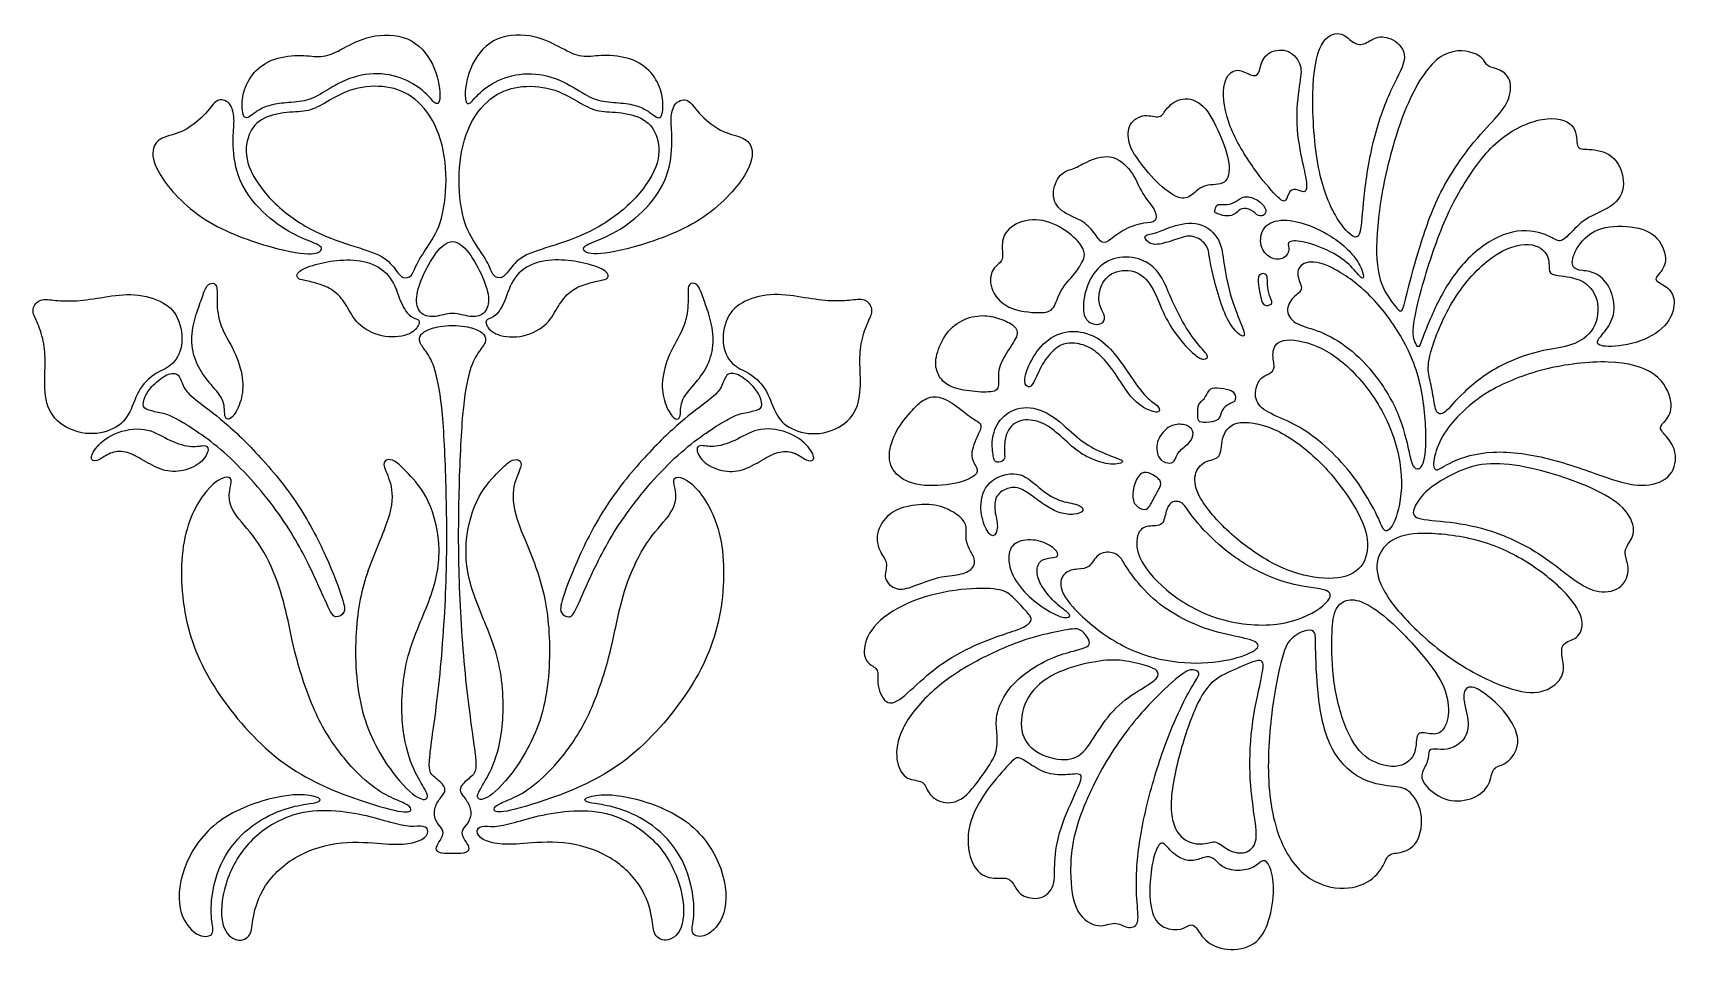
# Model space of a CAD drawing. Header units: millimetres. Extents: x -84 to 83, y -94 to 93.
# Drawn here: x 23.2 to 82.5, y 22.6 to 55.7 of the extents above; entities that cross this region are included whole.
import ezdxf

# ---------------------------------------------------------------- set-up
doc = ezdxf.new("R2010")
doc.units = ezdxf.units.MM
doc.header["$MEASUREMENT"] = 0
doc.layers.add('Default', color=18, linetype='Continuous')

msp = doc.modelspace()

# ---------------------------------------------------------------- linework, layer by layer
at = {"layer": 'Default', "color": 5}
for points in [[(31.273, 52.863), (31.377, 52.935), (31.652, 53.09), (32.259, 53.203), (33.052, 53.226), (33.627, 53.507), (34.615, 54.145), (35.838, 54.324), (36.902, 53.983), (37.557, 53.416), (37.789, 53.071), (37.986, 53.303), (37.762, 54.636), (36.84, 55.677), (35.332, 55.666), (34.404, 55.137), (33.682, 54.795), (33.084, 54.937), (32.024, 54.874), (31.23, 54.414), (30.803, 53.657), (30.758, 52.974), (30.843, 52.632), (31.025, 52.661), (31.168, 52.792), (31.273, 52.863)], [(45.468, 52.863), (45.364, 52.935), (45.089, 53.09), (44.482, 53.203), (43.688, 53.226), (43.114, 53.507), (42.126, 54.145), (40.903, 54.324), (39.839, 53.983), (39.183, 53.416), (38.952, 53.071), (38.755, 53.303), (38.978, 54.636), (39.901, 55.677), (41.409, 55.666), (42.336, 55.137), (43.059, 54.795), (43.657, 54.937), (44.717, 54.874), (45.511, 54.414), (45.938, 53.657), (45.983, 52.974), (45.898, 52.632), (45.716, 52.661), (45.573, 52.792), (45.468, 52.863)], [(69.027, 51.074), (68.951, 51.431), (68.75, 52.417), (68.922, 53.954), (69.054, 54.534), (68.579, 55.161), (67.788, 55.082), (67.504, 54.587), (67.458, 54.125), (67.075, 54.218), (66.581, 54.501), (66.073, 53.908), (66.304, 52.345), (67.287, 50.765), (68.169, 49.711), (68.458, 49.571), (68.536, 50.078), (68.887, 50.078), (69.16, 49.906), (69.207, 50.273), (69.103, 50.717), (69.027, 51.074)], [(71.245, 49.804), (71.309, 50.402), (71.54, 51.951), (72.267, 53.847), (72.924, 54.909), (72.297, 55.566), (71.66, 55.616), (71.236, 55.242), (70.831, 55.343), (70.427, 55.818), (69.639, 55.525), (69.315, 53.726), (69.538, 50.6), (70.215, 49.033), (70.852, 48.275), (71.155, 48.366), (71.181, 49.206), (71.245, 49.804)], [(75.084, 51.609), (74.725, 51.151), (73.868, 49.895), (73.171, 47.723), (72.762, 46.194), (72.625, 45.557), (72.425, 45.802), (71.743, 46.667), (71.651, 48.378), (72.006, 50.775), (72.851, 53.502), (74.086, 55.251), (75.521, 54.984), (75.649, 54.49), (75.996, 54.47), (76.559, 54.173), (76.569, 53.352), (76.025, 52.64), (75.444, 52.066), (75.084, 51.609)], [(32.387, 52.844), (32.688, 52.877), (33.19, 52.86), (33.788, 53.209), (34.782, 53.776), (36.025, 53.838), (37.034, 53.45), (37.899, 52.314), (38.215, 50.654), (38.028, 48.882), (37.505, 48.04), (37.044, 47.378), (36.922, 46.914), (36.581, 46.832), (36.362, 47.111), (35.93, 47.696), (34.74, 48.028), (33.217, 48.572), (31.833, 49.574), (30.869, 50.937), (30.924, 51.983), (31.384, 52.665), (32.086, 52.812), (32.387, 52.844)], [(44.354, 52.844), (44.053, 52.877), (43.551, 52.86), (42.953, 53.209), (41.959, 53.776), (40.716, 53.838), (39.706, 53.45), (38.841, 52.314), (38.526, 50.654), (38.713, 48.882), (39.236, 48.04), (39.697, 47.378), (39.819, 46.914), (40.159, 46.832), (40.379, 47.111), (40.811, 47.696), (42.001, 48.028), (43.524, 48.572), (44.908, 49.574), (45.872, 50.937), (45.817, 51.983), (45.357, 52.665), (44.655, 52.812), (44.354, 52.844)], [(63.087, 51.17), (63.254, 50.934), (63.739, 50.304), (64.616, 49.661), (65.034, 49.82), (65.468, 50.304), (66.328, 50.179), (66.454, 50.973), (66.078, 52.059), (65.476, 53.228), (64.683, 53.437), (64.098, 53.019), (63.931, 52.585), (63.346, 52.836), (62.719, 52.476), (62.736, 51.725), (62.92, 51.407), (63.087, 51.17)], [(30.456, 51.91), (30.451, 51.591), (30.497, 50.692), (31.184, 49.497), (32.375, 48.538), (33.288, 48.18), (33.784, 47.966), (33.442, 47.667), (32.059, 47.872), (29.257, 48.837), (27.575, 50.733), (27.502, 51.655), (27.908, 51.982), (28.684, 52.112), (29.563, 52.849), (29.831, 53.374), (30.375, 53.26), (30.528, 52.61), (30.461, 52.23), (30.456, 51.91)], [(46.285, 51.91), (46.29, 51.591), (46.244, 50.692), (45.557, 49.497), (44.366, 48.538), (43.452, 48.18), (42.957, 47.966), (43.299, 47.667), (44.682, 47.872), (47.483, 48.837), (49.166, 50.733), (49.239, 51.655), (48.833, 51.982), (48.057, 52.112), (47.178, 52.849), (46.91, 53.374), (46.366, 53.26), (46.213, 52.61), (46.28, 52.23), (46.285, 51.91)], [(78.737, 48.532), (78.894, 48.696), (79.25, 49.091), (80.397, 49.461), (80.745, 50.364), (80.262, 51.417), (79.289, 51.544), (78.866, 51.502), (78.993, 52.365), (78.003, 52.814), (76.183, 52.107), (74.948, 50.499), (74.025, 48.791), (73.136, 45.939), (72.971, 44.734), (73.131, 44.522), (73.216, 44.268), (73.411, 44.861), (74.172, 46.655), (75.374, 48.051), (76.818, 48.73), (78.05, 48.394), (78.303, 48.105), (78.579, 48.367), (78.737, 48.532)], [(62.121, 48.277), (62.253, 48.377), (62.6, 48.667), (63.344, 48.889), (63.786, 48.869), (63.759, 49.331), (63.246, 49.858), (62.903, 50.78), (62.126, 51.416), (61.124, 51.032), (60.861, 50.821), (60.248, 50.703), (59.952, 49.874), (60.248, 49.254), (61.105, 48.978), (61.533, 48.516), (61.809, 48.068), (61.99, 48.177), (62.121, 48.277)], [(66.025, 49.177), (66.103, 49.15), (66.308, 49.08), (66.644, 49.176), (66.813, 49.426), (67.198, 49.359), (67.438, 49.08), (67.693, 49.128), (67.751, 49.393), (67.371, 49.753), (66.914, 49.859), (66.635, 49.623), (66.337, 49.489), (65.937, 49.571), (65.889, 49.383), (65.841, 49.239), (65.947, 49.203), (66.025, 49.177)], [(61.065, 47.419), (61.003, 47.304), (60.84, 47.022), (60.267, 46.462), (60.083, 45.704), (59.674, 45.585), (58.324, 45.717), (57.698, 46.521), (57.823, 47.265), (58.271, 47.463), (58.172, 47.957), (58.251, 48.615), (59.141, 49.077), (60.182, 48.866), (61.038, 48.154), (61.216, 47.713), (61.128, 47.534), (61.065, 47.419)], [(65.747, 47.229), (65.802, 46.973), (65.984, 46.284), (66.296, 45.354), (66.718, 44.821), (66.991, 44.724), (66.881, 45.107), (66.445, 46.082), (66.166, 47.467), (66.12, 48.26), (65.347, 48.986), (64.249, 48.742), (63.789, 48.479), (63.243, 48.433), (63.454, 48.151), (63.736, 48.039), (64.44, 48.249), (65.018, 48.479), (65.557, 48.138), (65.656, 47.822), (65.692, 47.486), (65.747, 47.229)], [(69.396, 48.721), (69.105, 48.841), (68.445, 49.039), (67.619, 48.852), (67.443, 48.092), (67.795, 47.569), (68.34, 47.509), (68.622, 47.892), (68.434, 48.175), (68.841, 48.268), (69.876, 47.944), (70.675, 47.459), (71.154, 46.853), (71.264, 46.853), (71.159, 47.305), (70.73, 47.883), (70.19, 48.318), (69.687, 48.601), (69.396, 48.721)], [(79.658, 47.004), (79.842, 46.9), (80.197, 46.523), (80.347, 45.613), (80.002, 44.976), (79.58, 44.573), (79.788, 44.359), (81.088, 44.469), (82.225, 45.093), (82.537, 46.036), (82.264, 46.556), (81.66, 46.783), (81.92, 47.03), (82.244, 47.512), (81.85, 48.508), (80.755, 48.808), (79.463, 48.69), (78.758, 47.75), (78.737, 47.216), (79.093, 47.144), (79.474, 47.107), (79.658, 47.004)], [(38.37, 45.595), (38.146, 45.595), (37.738, 45.438), (37.213, 45.526), (36.996, 46.06), (37.239, 46.886), (37.779, 47.86), (38.16, 48.188), (38.37, 48.188)], [(38.37, 48.188), (38.581, 48.188), (38.962, 47.86), (39.502, 46.886), (39.745, 46.06), (39.527, 45.526), (39.003, 45.438), (38.595, 45.595), (38.37, 45.595)], [(74.861, 42.751), (75.201, 43.072), (76.172, 43.824), (77.845, 44.33), (78.74, 44.385), (79.651, 44.961), (79.775, 46.167), (79.129, 46.907), (78.001, 46.965), (77.911, 47.135), (77.951, 47.783), (77.174, 48.271), (75.679, 47.672), (74.24, 45.897), (73.553, 43.979), (73.558, 43.427), (73.744, 42.76), (73.818, 41.982), (74.129, 41.9), (74.52, 42.43), (74.861, 42.751)], [(34.124, 46.37), (34.286, 46.239), (34.577, 45.883), (34.873, 45.211), (35.798, 44.692), (36.846, 44.778), (37.198, 45.197), (37.166, 45.399), (36.823, 45.446), (36.47, 46.01), (36.213, 46.934), (35.415, 47.495), (34.419, 47.558), (33.511, 47.416), (32.724, 47.117), (32.75, 46.839), (32.976, 46.803), (33.605, 46.666), (33.962, 46.5), (34.124, 46.37)], [(42.617, 46.37), (42.455, 46.239), (42.164, 45.883), (41.868, 45.211), (40.942, 44.692), (39.895, 44.778), (39.542, 45.197), (39.575, 45.399), (39.918, 45.446), (40.271, 46.01), (40.528, 46.934), (41.325, 47.495), (42.322, 47.558), (43.23, 47.416), (44.017, 47.117), (43.991, 46.839), (43.765, 46.803), (43.136, 46.666), (42.779, 46.5), (42.617, 46.37)], [(64.205, 46.358), (64.321, 46.089), (64.623, 45.4), (65.191, 44.53), (65.695, 44.044), (65.544, 43.95), (65.304, 43.918), (64.516, 44.719), (63.968, 45.645), (63.634, 46.622), (63.003, 47.234), (62.045, 47.108), (61.673, 46.465), (61.68, 45.853), (61.963, 45.475), (61.806, 45.179), (61.383, 45.204), (61.083, 45.513), (61.156, 46.427), (61.585, 47.278), (62.417, 47.72), (63.382, 47.55), (63.93, 47.013), (64.09, 46.626), (64.205, 46.358)], [(71.318, 46.375), (71.739, 45.983), (72.503, 45.041), (73.349, 43.282), (73.543, 40.994), (73.393, 39.938), (73.015, 39.973), (72.909, 40.457), (72.562, 42.019), (71.595, 43.537), (70.566, 44.508), (69.527, 45.037), (68.702, 45.192), (68.376, 45.765), (68.763, 46.279), (69.116, 46.446), (68.746, 47.045), (69.072, 47.529), (69.978, 47.397), (70.897, 46.768), (71.318, 46.375)], [(67.768, 46.726), (67.769, 46.607), (67.791, 46.319), (67.97, 45.989), (67.867, 45.895), (67.608, 45.848), (67.5, 46.267), (67.406, 46.784), (67.476, 47.057), (67.782, 47.033), (67.766, 46.845), (67.768, 46.726)], [(23.38, 45.287), (23.461, 45.106), (23.643, 44.608), (23.694, 43.817), (23.613, 42.733), (23.887, 41.76), (24.99, 41.165), (26.1, 41.331), (26.738, 41.877), (26.983, 42.833), (27.621, 43.47), (28.24, 43.652), (28.695, 44.38), (28.531, 45.507), (27.89, 46.094), (26.765, 46.356), (25.645, 46.155), (24.671, 46.019), (23.944, 46.075), (23.418, 46.142), (23.161, 45.698), (23.3, 45.469), (23.38, 45.287)], [(29.296, 46.061), (29.225, 45.866), (29.054, 45.416), (28.906, 44.534), (29.131, 43.71), (29.582, 43.099), (30.165, 42.476), (30.13, 41.92), (30.215, 41.757), (30.428, 41.791), (30.775, 42.431), (30.85, 43.244), (30.53, 44.252), (29.946, 45.149), (29.848, 46.05), (29.909, 46.662), (29.644, 46.713), (29.476, 46.586), (29.366, 46.256), (29.296, 46.061)], [(47.445, 46.061), (47.515, 45.866), (47.687, 45.416), (47.835, 44.534), (47.61, 43.71), (47.159, 43.099), (46.576, 42.476), (46.61, 41.92), (46.526, 41.757), (46.313, 41.791), (45.966, 42.431), (45.891, 43.244), (46.211, 44.252), (46.795, 45.149), (46.893, 46.05), (46.832, 46.662), (47.097, 46.713), (47.265, 46.586), (47.375, 46.256), (47.445, 46.061)], [(53.361, 45.287), (53.28, 45.106), (53.098, 44.608), (53.047, 43.817), (53.128, 42.733), (52.854, 41.76), (51.751, 41.165), (50.64, 41.331), (50.003, 41.877), (49.757, 42.833), (49.12, 43.47), (48.501, 43.652), (48.046, 44.38), (48.21, 45.507), (48.851, 46.094), (49.976, 46.356), (51.096, 46.155), (52.07, 46.019), (52.797, 46.075), (53.323, 46.142), (53.58, 45.698), (53.441, 45.469), (53.361, 45.287)], [(38.37, 26.113), (38.101, 26.113), (37.867, 26.12), (37.739, 26.286), (37.867, 26.498), (38.071, 26.815), (37.996, 27.026), (37.731, 27.29), (37.679, 27.721), (37.928, 28.136), (38.132, 28.325), (38.071, 28.612), (37.603, 28.929), (37.452, 29.231), (37.876, 31.768), (38.17, 35.608), (38.17, 38.762), (38.05, 41.903), (37.802, 43.544), (37.449, 44.216), (37.137, 44.558), (37.19, 44.86), (37.566, 45.062), (38.013, 45.163), (38.37, 45.163)], [(38.37, 45.163), (38.728, 45.163), (39.174, 45.062), (39.551, 44.86), (39.604, 44.558), (39.292, 44.216), (38.939, 43.544), (38.69, 41.903), (38.571, 38.762), (38.571, 35.608), (38.865, 31.768), (39.289, 29.231), (39.138, 28.929), (38.67, 28.612), (38.609, 28.325), (38.813, 28.136), (39.062, 27.721), (39.009, 27.29), (38.745, 27.026), (38.67, 26.815), (38.874, 26.498), (39.002, 26.286), (38.874, 26.12), (38.64, 26.113), (38.37, 26.113)], [(57.398, 45.514), (57.162, 45.497), (56.613, 45.357), (56.04, 44.731), (55.743, 43.888), (55.855, 43.413), (56.152, 42.992), (56.876, 42.794), (57.812, 42.728), (58.141, 42.873), (57.983, 43.532), (58.405, 44.27), (58.833, 44.863), (58.642, 45.192), (58.029, 45.455), (57.634, 45.53), (57.398, 45.514)], [(61.754, 44.06), (61.933, 43.888), (62.285, 43.453), (62.763, 42.638), (63.29, 42.165), (63.888, 41.959), (63.904, 42.241), (63.415, 42.502), (62.844, 43.301), (62.1, 44.416), (61.364, 44.907), (60.489, 45.016), (59.641, 44.575), (59.098, 43.668), (58.962, 43.053), (59.147, 42.917), (59.31, 42.999), (59.625, 43.798), (60.141, 44.396), (60.56, 44.564), (61.212, 44.483), (61.576, 44.232), (61.754, 44.06)], [(69.506, 41.095), (69.822, 40.852), (70.475, 40.251), (71.26, 39.195), (71.841, 38.116), (71.993, 37.584), (72.431, 38.065), (72.735, 39.667), (72.203, 41.784), (70.911, 43.58), (69.57, 44.525), (68.153, 44.761), (67.9, 44.154), (68.069, 43.605), (67.858, 43.411), (67.437, 43.268), (67.251, 42.551), (67.622, 42.06), (68.577, 41.709), (69.189, 41.338), (69.506, 41.095)], [(28.628, 41.663), (28.989, 41.449), (30.19, 40.689), (32.265, 38.312), (33.347, 36.255), (33.952, 34.796), (34.151, 34.583), (34.507, 34.775), (34.472, 35.145), (33.867, 36.782), (32.809, 38.823), (31.21, 40.707), (29.956, 41.862), (28.982, 42.564), (28.646, 42.897), (28.525, 43.46), (28.087, 43.452), (27.523, 43.001), (27.26, 42.605), (27.156, 42.187), (27.469, 42.078), (28.02, 41.978), (28.266, 41.878), (28.628, 41.663)], [(48.113, 41.663), (47.752, 41.449), (46.551, 40.689), (44.476, 38.312), (43.394, 36.255), (42.789, 34.796), (42.59, 34.583), (42.234, 34.775), (42.269, 35.145), (42.874, 36.782), (43.932, 38.823), (45.531, 40.707), (46.784, 41.862), (47.759, 42.564), (48.095, 42.897), (48.216, 43.46), (48.654, 43.452), (49.218, 43.001), (49.481, 42.605), (49.585, 42.187), (49.272, 42.078), (48.721, 41.978), (48.475, 41.878), (48.113, 41.663)], [(74.715, 41.951), (74.982, 42.219), (75.663, 42.831), (77.676, 43.66), (80.192, 43.972), (81.93, 43.514), (82.442, 42.322), (82.204, 41.749), (81.824, 41.484), (82.195, 41.158), (82.592, 40.54), (82.354, 39.587), (81.277, 39.305), (80.175, 39.587), (78.075, 40.399), (75.781, 40.734), (74.281, 40.231), (73.795, 39.808), (73.707, 40.267), (74.06, 41.22), (74.448, 41.682), (74.715, 41.951)], [(66.296, 42.869), (66.158, 42.902), (65.787, 42.945), (65.646, 42.814), (65.499, 42.494), (65.242, 42.342), (65.264, 41.987), (65.253, 41.677), (65.499, 41.649), (66.071, 41.715), (66.087, 42.124), (66.398, 42.358), (66.627, 42.396), (66.616, 42.751), (66.434, 42.837), (66.296, 42.869)], [(54.906, 42.047), (54.755, 41.875), (54.359, 41.414), (54.03, 40.479), (54.294, 39.754), (55.15, 39.326), (56.579, 39.418), (57.324, 39.767), (57.324, 40.011), (56.981, 40.459), (57.357, 41.282), (57.508, 41.625), (57.126, 41.776), (56.487, 42.334), (55.809, 42.689), (55.268, 42.446), (55.058, 42.219), (54.906, 42.047)], [(58.28, 40.632), (58.274, 40.797), (58.292, 41.268), (58.727, 41.795), (59.515, 41.757), (60.151, 41.349), (60.793, 40.694), (61.374, 40.34), (62.152, 40.096), (62.722, 40.25), (62.233, 40.408), (61.38, 40.75), (60.727, 41.267), (59.841, 42.109), (58.808, 42.3), (58.047, 41.783), (57.792, 41.04), (57.884, 40.377), (57.95, 40.186), (58.33, 40.279), (58.287, 40.467), (58.28, 40.632)], [(64.946, 40.937), (64.844, 40.828), (64.527, 40.632), (64.422, 40.212), (64.197, 40.18), (63.829, 40.301), (63.714, 40.915), (64.05, 41.414), (64.417, 41.624), (64.932, 41.587), (65.142, 41.288), (65.049, 41.046), (64.946, 40.937)], [(66.385, 37.715), (66.824, 37.311), (67.84, 36.566), (69.251, 36.036), (70.733, 35.992), (71.439, 36.716), (71.377, 37.88), (70.592, 39.168), (69.593, 40.399), (67.989, 41.577), (66.492, 41.786), (66.073, 41.085), (66.125, 40.32), (65.497, 40.32), (65.078, 39.828), (65.204, 38.99), (65.945, 38.119), (66.385, 37.715)], [(26.024, 40.551), (26.185, 40.615), (26.578, 40.65), (27.114, 40.369), (27.821, 39.93), (28.554, 39.845), (29.339, 40.173), (29.633, 40.742), (29.424, 40.873), (28.933, 40.729), (28.07, 41.036), (27.33, 41.527), (26.1, 41.331), (25.387, 40.678), (25.282, 40.253), (25.61, 40.266), (25.863, 40.487), (26.024, 40.551)], [(50.717, 40.551), (50.556, 40.615), (50.163, 40.65), (49.627, 40.369), (48.92, 39.93), (48.187, 39.845), (47.402, 40.173), (47.108, 40.742), (47.317, 40.873), (47.808, 40.729), (48.671, 41.036), (49.411, 41.527), (50.64, 41.331), (51.354, 40.678), (51.458, 40.253), (51.131, 40.266), (50.878, 40.487), (50.717, 40.551)], [(36.783, 39.806), (36.996, 39.585), (37.554, 38.996), (38.036, 37.046), (37.611, 35.247), (36.579, 33.182), (36.479, 30.632), (36.906, 29.191), (37.38, 28.433), (37.541, 28.101), (37.219, 27.978), (36.242, 28.85), (34.932, 31.074), (34.792, 34.259), (35.246, 36.36), (36.188, 38.298), (36.228, 39.423), (35.831, 40.111), (35.95, 40.349), (36.281, 40.322), (36.571, 40.027), (36.783, 39.806)], [(39.958, 39.806), (39.745, 39.585), (39.187, 38.996), (38.705, 37.046), (39.13, 35.247), (40.162, 33.182), (40.261, 30.632), (39.835, 29.191), (39.361, 28.433), (39.2, 28.101), (39.522, 27.978), (40.498, 28.85), (41.809, 31.074), (41.949, 34.259), (41.495, 36.36), (40.553, 38.298), (40.513, 39.423), (40.91, 40.111), (40.791, 40.349), (40.46, 40.322), (40.17, 40.027), (39.958, 39.806)], [(59.28, 39.013), (59.446, 38.892), (59.79, 38.632), (60.28, 38.376), (60.823, 38.316), (61.204, 38.468), (61.003, 38.724), (60.253, 38.795), (59.519, 39.284), (58.812, 39.991), (57.589, 39.572), (57.361, 38.621), (57.562, 37.832), (57.888, 37.436), (58.089, 37.898), (57.904, 38.468), (57.942, 39.023), (58.323, 39.295), (58.796, 39.355), (59.115, 39.133), (59.28, 39.013)], [(63.89, 39.327), (63.848, 39.233), (63.704, 39.012), (63.464, 38.494), (63.209, 38.518), (62.863, 38.782), (62.935, 39.44), (63.219, 39.92), (63.555, 39.838), (63.954, 39.574), (63.931, 39.421), (63.89, 39.327)], [(74.216, 39.667), (74.51, 39.832), (75.181, 40.155), (76.416, 40.226), (78.092, 39.829), (79.725, 39.238), (80.81, 38.505), (81.092, 37.649), (80.677, 37.182), (80.651, 36.855), (80.872, 36.326), (80.545, 35.594), (79.601, 35.479), (78.763, 36.008), (77.501, 37.05), (75.869, 37.799), (74.325, 38.108), (73.001, 38.152), (73.001, 38.549), (73.416, 39.167), (73.922, 39.502), (74.216, 39.667)], [(32.743, 33.167), (32.904, 32.562), (33.389, 31.046), (34.46, 29.462), (35.502, 28.466), (36.271, 28.066), (36.799, 27.877), (36.938, 27.649), (36.634, 27.55), (34.942, 28.023), (32.195, 29.139), (29.804, 31.813), (28.611, 34.334), (28.487, 37.594), (29.55, 39.449), (30.318, 39.779), (30.437, 39.543), (30.271, 39.106), (30.377, 38.421), (31.299, 37.534), (32.032, 36.117), (32.422, 34.675), (32.581, 33.772), (32.743, 33.167)], [(43.998, 33.167), (43.837, 32.562), (43.352, 31.046), (42.28, 29.462), (41.239, 28.466), (40.47, 28.066), (39.941, 27.877), (39.803, 27.649), (40.107, 27.55), (41.799, 28.023), (44.546, 29.139), (46.936, 31.813), (48.13, 34.334), (48.254, 37.594), (47.191, 39.449), (46.423, 39.779), (46.304, 39.543), (46.47, 39.106), (46.363, 38.421), (45.442, 37.534), (44.709, 36.117), (44.319, 34.675), (44.159, 33.772), (43.998, 33.167)], [(54.958, 38.666), (55.267, 38.713), (55.938, 38.722), (56.608, 38.337), (56.943, 38.005), (56.863, 37.569), (56.977, 37.099), (57.245, 36.769), (57.178, 36.372), (56.679, 36.147), (55.943, 36.131), (54.952, 35.724), (54.38, 35.565), (53.858, 36.028), (54.126, 36.582), (53.796, 36.931), (53.586, 37.63), (54.082, 38.439), (54.649, 38.619), (54.958, 38.666)], [(65.168, 38.136), (65.397, 37.851), (66.139, 37.081), (67.421, 36.239), (68.956, 35.687), (70.263, 35.668), (69.852, 34.971), (68.246, 34.222), (65.823, 34.467), (63.985, 35.62), (62.99, 36.835), (63.056, 37.777), (63.468, 37.963), (64.038, 37.895), (64.085, 38.505), (64.33, 38.87), (64.762, 38.791), (64.938, 38.421), (65.168, 38.136)], [(59.872, 36.766), (59.753, 36.747), (59.491, 36.677), (59.414, 36.146), (59.675, 35.641), (60.213, 35.028), (60.75, 34.723), (60.514, 34.534), (59.743, 34.912), (58.961, 35.523), (58.425, 36.335), (58.405, 37.172), (58.919, 37.467), (59.711, 37.407), (60.253, 36.982), (60.2, 36.79), (59.99, 36.785), (59.872, 36.766)], [(75.592, 37.335), (76.252, 37.132), (77.387, 36.526), (78.666, 35.45), (79.258, 34.479), (78.975, 33.817), (78.34, 33.747), (78.402, 33.129), (78.525, 32.514), (77.823, 31.882), (76.726, 31.9), (74.663, 32.848), (72.864, 34.357), (71.767, 35.744), (71.632, 36.769), (72.229, 37.541), (73.429, 37.743), (74.933, 37.538), (75.592, 37.335)], [(62.796, 36.278), (62.961, 36.044), (63.509, 35.36), (64.535, 34.629), (65.814, 34.088), (67.079, 33.877), (67.606, 33.645), (67.1, 33.259), (65.681, 32.928), (63.888, 33.027), (62.11, 33.73), (60.542, 35.121), (60.226, 35.824), (60.437, 36.295), (60.929, 36.386), (61.365, 36.386), (61.611, 36.963), (62.208, 37.019), (62.524, 36.759), (62.632, 36.511), (62.796, 36.278)], [(58.253, 34.019), (57.921, 33.906), (57.042, 33.59), (55.713, 32.799), (54.745, 31.827), (54.038, 31.326), (53.629, 32.225), (53.79, 32.79), (53.349, 32.913), (53.123, 33.435), (53.521, 34.433), (54.928, 35.303), (56.784, 35.702), (58.169, 35.68), (58.546, 35.43), (59.084, 34.832), (59.333, 34.555), (59.034, 34.267), (58.585, 34.131), (58.253, 34.019)], [(70.094, 33.909), (70.085, 33.464), (70.097, 32.266), (70.599, 30.44), (71.329, 29.409), (72.607, 29.117), (73.2, 29.746), (73.073, 30.55), (73.657, 30.413), (74.049, 30.413), (74.369, 31.024), (74.232, 32.12), (73.483, 33.169), (72.178, 34.584), (71.202, 35.25), (70.581, 35.314), (70.152, 34.931), (70.103, 34.353), (70.094, 33.909)], [(60.684, 33.395), (60.457, 33.331), (59.881, 33.159), (58.826, 32.517), (58.199, 31.757), (57.94, 30.982), (58.029, 30.392), (58.026, 29.72), (57.621, 29.13), (56.824, 27.986), (56.034, 27.876), (55.481, 28.282), (55.407, 28.776), (54.743, 28.724), (54.352, 29.329), (54.388, 30.422), (55.4, 31.821), (56.979, 32.971), (59.015, 33.878), (60.144, 34.1), (60.971, 34.297), (61.224, 33.986), (61.409, 33.69), (61.246, 33.542), (60.912, 33.459), (60.684, 33.395)], [(69.506, 33.518), (69.514, 33.13), (69.552, 31.785), (69.946, 29.836), (71.073, 28.708), (72.335, 28.505), (72.842, 28.505), (73.44, 27.637), (73.234, 26.366), (72.513, 26.106), (72.085, 26.129), (71.95, 25.543), (71.217, 24.867), (69.888, 24.788), (68.535, 25.656), (67.724, 27.909), (67.825, 30.952), (68.287, 33.273), (68.558, 33.916), (69.268, 34.231), (69.505, 34.111), (69.499, 33.905), (69.506, 33.518)], [(63.384, 32.148), (63.161, 32.011), (62.481, 31.62), (61.724, 30.698), (61.151, 29.645), (60.394, 29.395), (59.209, 29.79), (58.781, 30.613), (59.024, 31.811), (60.025, 32.667), (61.526, 33.062), (62.428, 33.128), (63.35, 32.917), (63.877, 32.719), (63.817, 32.443), (63.607, 32.285), (63.384, 32.148)], [(64.627, 31.333), (64.447, 30.956), (64.02, 29.98), (63.295, 27.568), (62.987, 25.404), (63.085, 24.103), (63.138, 23.509), (62.729, 23.377), (62.247, 23.707), (61.739, 23.377), (60.815, 23.852), (60.597, 25.436), (60.803, 27.24), (62.125, 29.898), (63.63, 31.688), (64.803, 32.71), (65.058, 32.766), (65.397, 32.66), (65.1, 32.243), (64.807, 31.71), (64.627, 31.333)], [(67.558, 32.491), (67.48, 32.104), (67.187, 30.92), (67.085, 28.929), (67.31, 27.399), (67.442, 26.46), (66.983, 26.072), (66.371, 26.174), (65.891, 26.633), (65.534, 26.409), (64.686, 26.5), (64.145, 27.501), (64.519, 29.593), (65.201, 31.562), (65.784, 32.42), (66.664, 32.772), (67.654, 33.245), (67.635, 32.879), (67.558, 32.491)], [(73.348, 28.999), (73.382, 29.14), (73.595, 29.414), (73.558, 29.916), (73.896, 29.87), (74.352, 29.852), (74.918, 30.19), (75.083, 30.874), (74.745, 31.851), (75.037, 32.244), (75.676, 31.878), (76.516, 31.084), (76.972, 30.053), (76.388, 29.277), (75.855, 29.269), (75.837, 28.584), (75.262, 28.064), (74.258, 27.918), (73.39, 28.566), (73.314, 28.857), (73.348, 28.999)], [(59.137, 29.383), (59.306, 29.27), (59.754, 28.972), (60.497, 28.923), (61.169, 29.057), (60.957, 28.534), (60.235, 26.969), (60.051, 25.766), (60.143, 24.917), (59.598, 24.4), (58.834, 24.577), (58.643, 24.966), (58.409, 25.299), (57.737, 25.143), (57.065, 25.603), (56.853, 26.97), (57.504, 28.294), (58.48, 29.369), (58.742, 29.652), (58.968, 29.496), (59.137, 29.383)], [(33.076, 27.889), (32.857, 27.853), (32.248, 27.748), (30.97, 27.094), (29.989, 25.917), (29.627, 24.466), (29.678, 23.602), (29.8, 23.131), (29.152, 23.048), (28.377, 23.989), (28.608, 25.804), (29.896, 27.522), (32.315, 28.288), (33.312, 28.212), (33.647, 28.086), (33.56, 27.964), (33.295, 27.925), (33.076, 27.889)], [(43.665, 27.889), (43.884, 27.853), (44.493, 27.748), (45.771, 27.094), (46.752, 25.917), (47.114, 24.466), (47.063, 23.602), (46.941, 23.131), (47.589, 23.048), (48.364, 23.989), (48.133, 25.804), (46.845, 27.522), (44.426, 28.288), (43.429, 28.212), (43.094, 28.086), (43.181, 27.964), (43.446, 27.925), (43.665, 27.889)], [(35.804, 26.468), (35.423, 26.497), (34.398, 26.604), (32.699, 26.119), (31.486, 24.97), (31.122, 23.716), (31.151, 23.143), (30.611, 22.862), (29.959, 23.399), (30.063, 25.017), (30.976, 26.661), (32.513, 27.575), (33.816, 27.707), (35.174, 27.522), (36.194, 27.208), (36.882, 27.046), (37.351, 27.143), (37.553, 26.924), (37.335, 26.594), (36.688, 26.432), (36.186, 26.439), (35.804, 26.468)], [(40.936, 26.468), (41.318, 26.497), (42.343, 26.604), (44.042, 26.119), (45.255, 24.97), (45.619, 23.716), (45.59, 23.143), (46.13, 22.862), (46.782, 23.399), (46.678, 25.017), (45.765, 26.661), (44.228, 27.575), (42.925, 27.707), (41.567, 27.522), (40.547, 27.208), (39.859, 27.046), (39.39, 27.143), (39.188, 26.924), (39.406, 26.594), (40.053, 26.432), (40.555, 26.439), (40.936, 26.468)], [(64.25, 26.244), (64.371, 26.12), (64.673, 25.874), (65.154, 25.829), (65.607, 26.044), (65.89, 25.92), (66.127, 25.58), (66.795, 25.45), (67.372, 25.631), (67.599, 25.931), (67.87, 25.733), (68.051, 24.884), (67.859, 23.639), (67.378, 22.75), (66.274, 22.564), (65.454, 22.943), (65.154, 23.594), (64.888, 23.514), (64.605, 23.316), (63.796, 23.441), (63.496, 24.273), (63.541, 25.376), (63.694, 26.168), (63.949, 26.621), (64.13, 26.369), (64.25, 26.244)]]:
    msp.add_open_spline(points, degree=3, dxfattribs=at)

doc.saveas('drawing.dxf')
